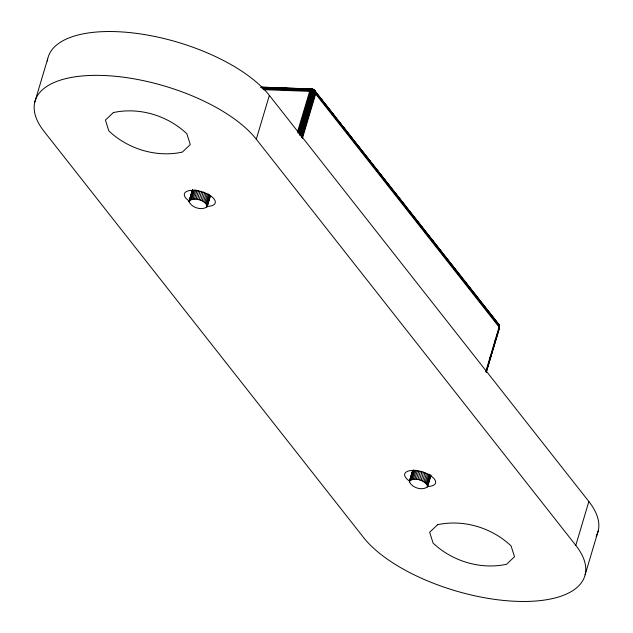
<?xml version="1.0" encoding="UTF-8"?>
<svg xmlns="http://www.w3.org/2000/svg" width="633" height="633" viewBox="0 0 633 633"><rect width="100%" height="100%" fill="white"/><g stroke="black" fill="none" stroke-linecap="round" stroke-linejoin="round"><path stroke-width="0.95" d="M262.418 87.852L310.479 89.609L313.185 90.171L315.384 91.429L499.136 324.951L499.168 328.036L499.611 326.359L498.527 323.819L498.052 323.384L499.469 325.639L499.35 327.427L486.112 371.824M210.338 196.167L207.268 206.469C202.513 211.161 190.786 207.577 189.045 201.207L192.392 189.979M207.268 206.469C205.527 200.091 193.801 196.515 189.045 201.207M430.97 475.343L427.623 486.571C422.868 491.271 411.141 487.687 409.401 481.317L412.471 471.023M427.623 486.571C425.874 480.202 414.156 476.617 409.401 481.317M499.611 326.359L498.78 324.333L497.617 323.336M299.29 134.243L311.966 91.738C311.689 87.623 315.495 89.609 314.174 92.655L301.221 136.111M499.603 327.451L486.35 371.951M498.606 328.994L499.302 328.503L499.239 326.304L315.432 92.742L312.939 91.31L309.861 90.669L262.782 88.952M34.807 102.055L47.871 58.228A120.135 51.344 16.6 0 1 145.25 34.688A120.135 51.344 16.6 0 1 269.357 95.385L588.864 501.526A120.135 51.344 16.6 0 1 596.096 536.325M189.354 200.566L192.424 190.264M189.014 201.935L192.646 189.765M189.924 200.02L192.717 190.66M190.747 199.593L193.54 190.232M191.799 199.292L194.592 189.932M193.041 199.126L195.834 189.765M194.442 199.11L196.95 190.683M195.953 199.237L198.461 190.81M197.528 199.498L200.036 191.079M199.126 199.893L201.634 191.475M200.693 200.416L203.201 191.989M202.18 201.033L204.696 192.606M203.549 201.737L206.065 193.31M204.752 202.505L207.268 194.086M205.757 203.32L208.55 193.959M206.532 204.143L209.325 194.782M207.046 204.957L209.839 195.597M206.667 206.722L207.505 203.913M209.183 198.295L210.014 195.486M206.959 207.11L210.37 195.447M256.294 139.213A120.135 51.344 16.6 0 0 103.124 75.477A120.135 51.344 16.6 0 0 44.136 131.474L363.643 537.615A120.135 51.344 16.6 0 0 516.813 601.35A120.135 51.344 16.6 0 0 575.793 545.353L256.294 139.213L269.357 95.385M297.51 131.957L309.861 90.669L311.222 89.039L313.549 89.451L313.493 92.307L300.54 135.755M297.985 132.97L310.376 91.405L311.42 89.308L312.797 89.174M298.776 133.096L311.167 91.54C311.523 88.082 314.451 88.897 312.749 91.999L299.797 135.446M301.545 137.44L314.775 93.043C316.223 89.657 310.945 87.465 316.508 93.011M302.044 137.844L315.281 93.447L315.384 91.429L314.19 89.815M302.432 138.255L315.669 93.858L315.471 91.184L313.549 89.49M409.709 480.676L412.779 470.374M409.369 482.045L412.439 471.743M410.279 480.13L413.349 469.828M411.102 479.703L413.895 470.335M412.154 479.403L414.947 470.042M413.396 479.236L415.905 470.81M414.797 479.221L417.305 470.794M416.3 479.347L418.817 470.92M417.883 479.608L420.391 471.181M419.481 480.004L421.989 471.577M421.048 480.518L423.556 472.099M422.535 481.143L425.052 472.716M423.904 481.848L426.42 473.421M425.107 482.615L427.623 474.188M426.112 483.43L428.905 474.062M426.887 484.253L429.68 474.892M427.402 485.068L430.472 474.766M427.584 484.957L428.414 482.148M429.53 478.398L430.369 475.589M427.315 487.22L430.725 475.549M485.851 371.413L499.089 327.024L498.899 324.349L313.928 89.759M489.594 359.22L490.44 356.387M494.666 342.216L495.504 339.383M486.239 372.212L499.469 327.823L499.057 325.481M575.793 545.353L588.864 501.526M585.129 574.772L598.193 530.945M499.302 328.503L499.089 327.024L315.281 93.447L312.749 91.999L309.616 91.342L263.518 89.664M499.184 327.261L499.255 325.607L315.471 92.062L313.09 90.693L310.154 90.084L262.094 88.327M498.488 324.951L498.527 323.819M261.587 87.14L311.61 88.968M260.994 87.18L311.99 89.039L312.702 89.601M261.358 87.394L269.207 87.678M276.075 87.924L286.86 88.319M292.747 88.533L303.531 88.929M310.399 89.182L312.631 89.285M260.82 87.433L310.843 89.253L313.81 89.997L315.471 91.184M311.222 89.039L312.251 89.063M311.705 89.079L312.52 89.103M312.211 89.166L314.15 89.886M313.414 89.688L315.107 90.661M496.881 322.917L498.25 323.787M313.066 89.261L313.549 89.451M313.319 89.364L313.889 89.625M497.609 323.455L499.176 325.235M320.789 98.447L322.007 100.006M323.234 101.557L324.452 103.116M325.679 104.667L335.458 117.105M339.739 122.541L340.965 124.1M342.184 125.651L352.581 138.864M358.08 145.859L370.313 161.399M374.594 166.843L375.812 168.394M377.039 169.953L378.257 171.503M379.484 173.062L389.263 185.493M393.544 190.937L406.386 207.26M409.44 211.145L410.667 212.696M411.885 214.255L413.112 215.806M414.33 217.364L424.118 229.795M428.399 235.239L429.617 236.789M430.844 238.348L443.068 253.888M446.74 258.549L447.958 260.108M449.185 261.658L460.191 275.648M463.245 279.541L464.472 281.092M465.69 282.642L466.917 284.201M468.135 285.752L477.915 298.19M484.031 305.961L495.647 320.725M439.365 249.79L440.584 251.348M47.364 61.085A120.135 51.344 16.6 0 1 47.657 59.17M189.773 201.381A16.062 6.86 16.6 0 1 189.299 190.612A16.062 6.86 16.6 0 1 212.451 197.282A16.062 6.86 16.6 0 1 207.102 206.382M409.266 480.93A16.062 6.86 16.6 0 1 410.231 470.628A16.062 6.86 16.6 0 1 433.019 477.591A16.062 6.86 16.6 0 1 427.457 486.484M113.354 112.563L105.418 120.096L108.852 130.912C128.001 149.095 156.414 157.736 182.344 152.102L190.28 144.569L186.846 133.753C167.698 115.57 139.284 106.93 113.354 112.563M437.593 524.725L429.657 532.258L433.091 543.074C452.239 561.257 480.653 569.89 506.574 564.264L514.518 556.731L511.084 545.915C491.936 527.724 463.522 519.092 437.593 524.725"/></g></svg>
